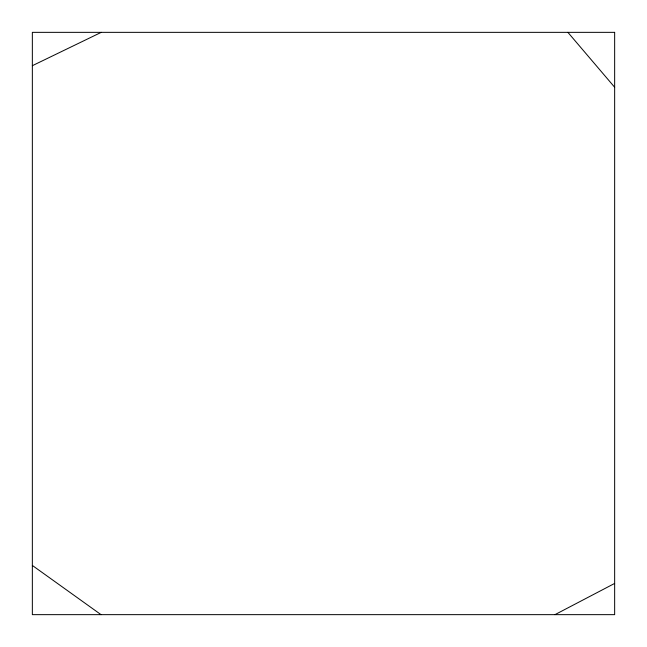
<?xml version="1.0" encoding="UTF-8"?>
<svg xmlns="http://www.w3.org/2000/svg" width="647" height="647" viewBox="0 0 647 647"><rect width="100%" height="100%" fill="white"/><g stroke="black" fill="none" stroke-linecap="round" stroke-linejoin="round"><path stroke-width="0.97" d="M554.972 614.65L614.65 583.424M32.35 65.695L101.239 32.35M32.35 565.446L101.021 614.65M567.888 32.35L614.65 87.248M614.65 32.35L32.35 32.35L32.35 614.65L614.65 614.65L614.65 32.35"/></g></svg>
